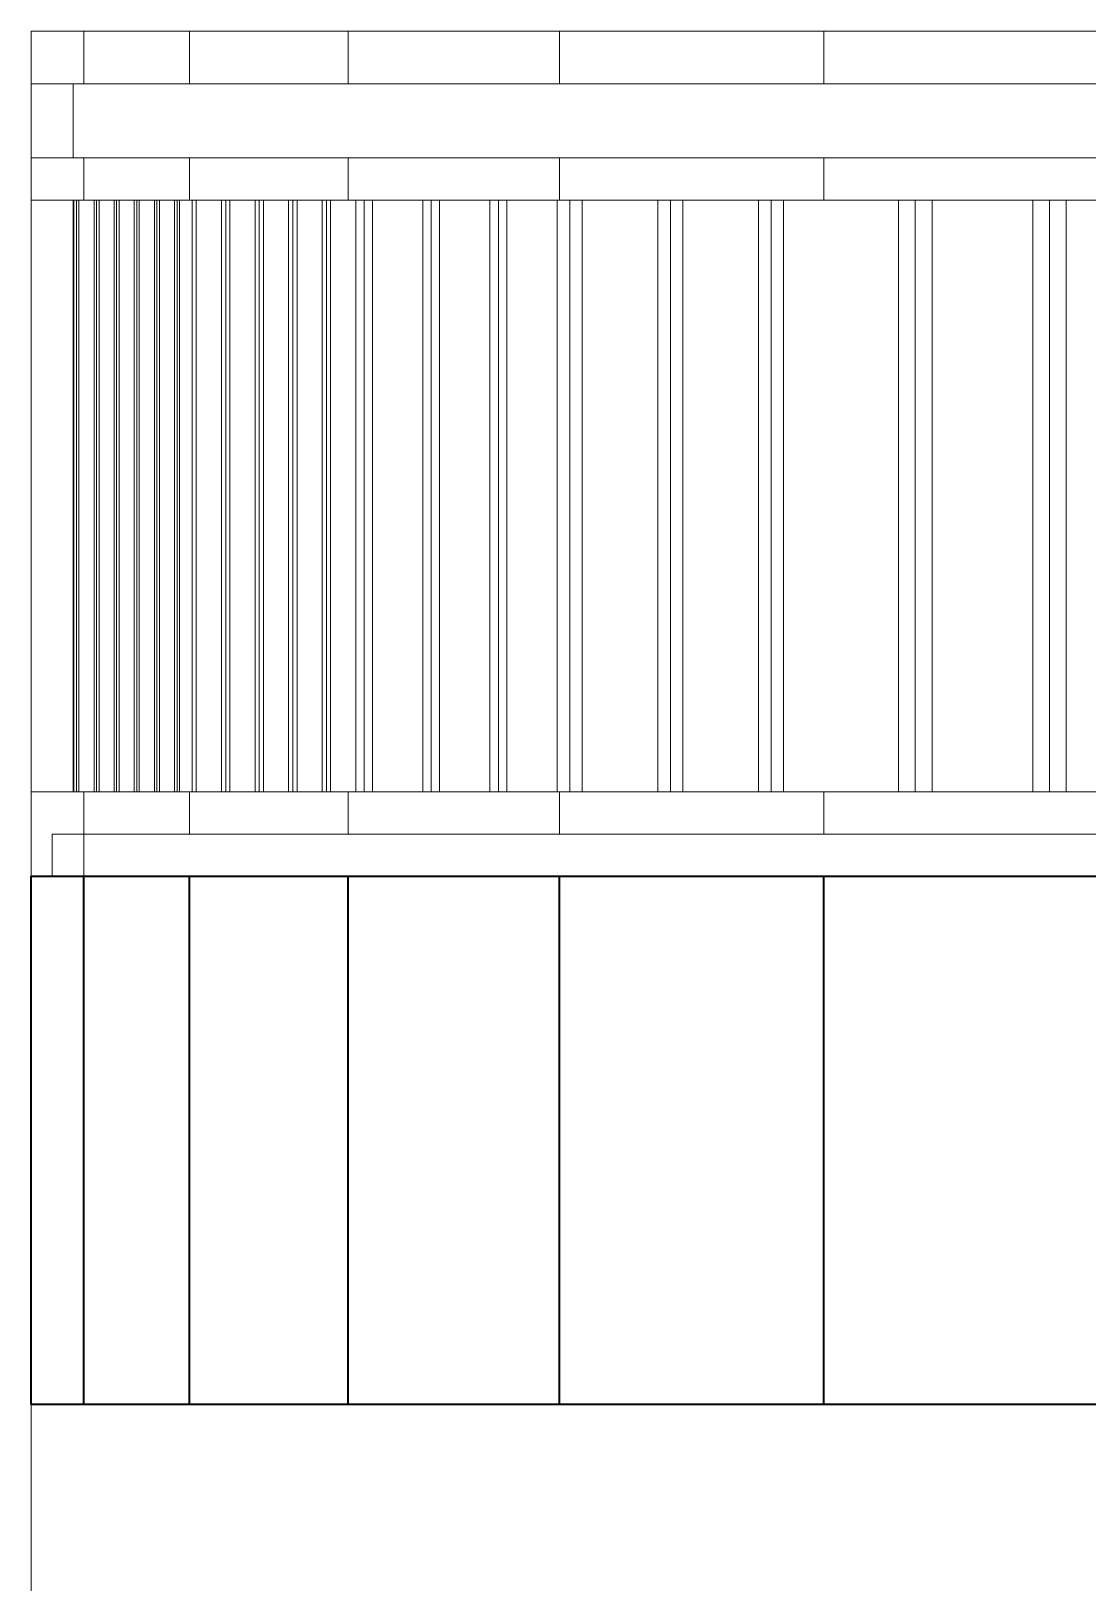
# Model space of a CAD drawing. Header units: inches. Extents: x -7543 to -822, y 102837 to 190349.
# Drawn here: x -826.03901 to -826.01901, y 102837.27051 to 102837.29989 of the extents above; entities that cross this region are included whole.
import ezdxf

# ---------------------------------------------------------------- set-up
doc = ezdxf.new("R2010")
doc.units = ezdxf.units.IN
doc.header["$MEASUREMENT"] = 0
for name, color, linetype, lineweight, true_color in [('BALKON', 7, 'Continuous', 20, 0xffaaa9), ('DUVAR', 7, 'Continuous', 35, 0xfc4642), ('PENCERE', 7, 'Continuous', 18, 0xffb360)]:
    doc.layers.add(name, color=color, linetype=linetype, lineweight=lineweight, true_color=true_color)

msp = doc.modelspace()

# ---------------------------------------------------------------- linework, layer by layer
at = {"layer": 'BALKON'}
for p, q in [((-825.999011, 102837.299887, -0.002), (-826.039011, 102837.299887, -0.002)), ((-826.039011, 102837.284687, -0.002), (-826.039011, 102837.299887, -0.002)), ((-825.999011, 102837.299887, -0.002), (-826.039011, 102837.299887, -0.002)), ((-826.039011, 102837.284687, -0.002), (-826.039011, 102837.299887, -0.002)), ((-825.999011, 102837.299887, -0.002), (-826.039011, 102837.299887, -0.002)), ((-826.039011, 102837.284687, -0.002), (-826.039011, 102837.299887, -0.002)), ((-825.999011, 102837.299887, -0.002), (-826.039011, 102837.299887, -0.002)), ((-826.039011, 102837.284687, -0.002), (-826.039011, 102837.299887, -0.002)), ((-825.999011, 102837.299887, -0.002), (-826.039011, 102837.299887, -0.002)), ((-826.039011, 102837.284687, -0.002), (-826.039011, 102837.299887, -0.002)), ((-825.999011, 102837.299887, -0.002), (-826.039011, 102837.299887, -0.002)), ((-826.039011, 102837.284687, -0.002), (-826.039011, 102837.299887, -0.002)), ((-825.999011, 102837.299887, -0.002), (-826.039011, 102837.299887, -0.002)), ((-826.039011, 102837.284687, -0.002), (-826.039011, 102837.299887, -0.002)), ((-825.999011, 102837.299887, -0.002), (-826.039011, 102837.299887, -0.002)), ((-826.039011, 102837.284687, -0.002), (-826.039011, 102837.299887, -0.002)), ((-826.038011, 102837.298887, -0.002), (-826.038011, 102837.299887, -0.002)), ((-826.038011, 102837.298887, -0.002), (-826.038011, 102837.299887, -0.002)), ((-826.038011, 102837.298887, -0.002), (-826.038011, 102837.299887, -0.002)), ((-826.038011, 102837.298887, -0.002), (-826.038011, 102837.299887, -0.002)), ((-826.038011, 102837.298887, -0.002), (-826.038011, 102837.299887, -0.002)), ((-826.038011, 102837.298887, -0.002), (-826.038011, 102837.299887, -0.002)), ((-826.038011, 102837.298887, -0.002), (-826.038011, 102837.299887, -0.002)), ((-826.038011, 102837.298887, -0.002), (-826.038011, 102837.299887, -0.002)), ((-826.036011, 102837.298887, -0.002), (-826.036011, 102837.299887, -0.002)), ((-826.036011, 102837.298887, -0.002), (-826.036011, 102837.299887, -0.002)), ((-826.036011, 102837.298887, -0.002), (-826.036011, 102837.299887, -0.002)), ((-826.036011, 102837.298887, -0.002), (-826.036011, 102837.299887, -0.002)), ((-826.036011, 102837.298887, -0.002), (-826.036011, 102837.299887, -0.002)), ((-826.036011, 102837.298887, -0.002), (-826.036011, 102837.299887, -0.002)), ((-826.036011, 102837.298887, -0.002), (-826.036011, 102837.299887, -0.002)), ((-826.036011, 102837.298887, -0.002), (-826.036011, 102837.299887, -0.002)), ((-826.033011, 102837.298887, -0.002), (-826.033011, 102837.299887, -0.002)), ((-826.033011, 102837.298887, -0.002), (-826.033011, 102837.299887, -0.002)), ((-826.033011, 102837.298887, -0.002), (-826.033011, 102837.299887, -0.002)), ((-826.033011, 102837.298887, -0.002), (-826.033011, 102837.299887, -0.002)), ((-826.033011, 102837.298887, -0.002), (-826.033011, 102837.299887, -0.002)), ((-826.033011, 102837.298887, -0.002), (-826.033011, 102837.299887, -0.002)), ((-826.033011, 102837.298887, -0.002), (-826.033011, 102837.299887, -0.002)), ((-826.033011, 102837.298887, -0.002), (-826.033011, 102837.299887, -0.002)), ((-826.029011, 102837.298887, -0.002), (-826.029011, 102837.299887, -0.002)), ((-826.029011, 102837.298887, -0.002), (-826.029011, 102837.299887, -0.002)), ((-826.029011, 102837.298887, -0.002), (-826.029011, 102837.299887, -0.002)), ((-826.029011, 102837.298887, -0.002), (-826.029011, 102837.299887, -0.002)), ((-826.029011, 102837.298887, -0.002), (-826.029011, 102837.299887, -0.002)), ((-826.029011, 102837.298887, -0.002), (-826.029011, 102837.299887, -0.002)), ((-826.029011, 102837.298887, -0.002), (-826.029011, 102837.299887, -0.002)), ((-826.029011, 102837.298887, -0.002), (-826.029011, 102837.299887, -0.002)), ((-826.024011, 102837.298887, -0.002), (-826.024011, 102837.299887, -0.002)), ((-826.024011, 102837.298887, -0.002), (-826.024011, 102837.299887, -0.002)), ((-826.024011, 102837.298887, -0.002), (-826.024011, 102837.299887, -0.002)), ((-826.024011, 102837.298887, -0.002), (-826.024011, 102837.299887, -0.002)), ((-826.000011, 102837.298887, -0.002), (-826.039011, 102837.298887, -0.002)), ((-826.000011, 102837.298887, -0.002), (-826.039011, 102837.298887, -0.002)), ((-826.000011, 102837.298887, -0.002), (-826.039011, 102837.298887, -0.002)), ((-826.000011, 102837.298887, -0.002), (-826.039011, 102837.298887, -0.002)), ((-826.000011, 102837.298887, -0.002), (-826.039011, 102837.298887, -0.002)), ((-826.000011, 102837.298887, -0.002), (-826.039011, 102837.298887, -0.002)), ((-826.000011, 102837.298887, -0.002), (-826.039011, 102837.298887, -0.002)), ((-826.000011, 102837.298887, -0.002), (-826.039011, 102837.298887, -0.002)), ((-826.038211, 102837.297487, -0.002), (-826.038211, 102837.298887, -0.002)), ((-826.038211, 102837.297487, -0.002), (-826.038211, 102837.298887, -0.002)), ((-826.038211, 102837.297487, -0.002), (-826.038211, 102837.298887, -0.002)), ((-826.038211, 102837.297487, -0.002), (-826.038211, 102837.298887, -0.002)), ((-826.038211, 102837.297487, -0.002), (-826.038211, 102837.298887, -0.002)), ((-826.038211, 102837.297487, -0.002), (-826.038211, 102837.298887, -0.002)), ((-826.038211, 102837.297487, -0.002), (-826.038211, 102837.298887, -0.002)), ((-826.038211, 102837.297487, -0.002), (-826.038211, 102837.298887, -0.002)), ((-826.000011, 102837.297487, -0.002), (-826.039011, 102837.297487, -0.002)), ((-826.000011, 102837.297487, -0.002), (-826.039011, 102837.297487, -0.002)), ((-826.000011, 102837.297487, -0.002), (-826.039011, 102837.297487, -0.002)), ((-826.000011, 102837.297487, -0.002), (-826.039011, 102837.297487, -0.002)), ((-826.000011, 102837.297487, -0.002), (-826.039011, 102837.297487, -0.002)), ((-826.000011, 102837.297487, -0.002), (-826.039011, 102837.297487, -0.002)), ((-826.000011, 102837.297487, -0.002), (-826.039011, 102837.297487, -0.002)), ((-826.000011, 102837.297487, -0.002), (-826.039011, 102837.297487, -0.002)), ((-826.038011, 102837.296687, -0.002), (-826.038011, 102837.297487, -0.002)), ((-826.038011, 102837.296687, -0.002), (-826.038011, 102837.297487, -0.002)), ((-826.038011, 102837.296687, -0.002), (-826.038011, 102837.297487, -0.002)), ((-826.038011, 102837.296687, -0.002), (-826.038011, 102837.297487, -0.002)), ((-826.038011, 102837.296687, -0.002), (-826.038011, 102837.297487, -0.002)), ((-826.038011, 102837.296687, -0.002), (-826.038011, 102837.297487, -0.002)), ((-826.038011, 102837.296687, -0.002), (-826.038011, 102837.297487, -0.002)), ((-826.038011, 102837.296687, -0.002), (-826.038011, 102837.297487, -0.002)), ((-826.036011, 102837.296687, -0.002), (-826.036011, 102837.297487, -0.002)), ((-826.036011, 102837.296687, -0.002), (-826.036011, 102837.297487, -0.002)), ((-826.036011, 102837.296687, -0.002), (-826.036011, 102837.297487, -0.002)), ((-826.036011, 102837.296687, -0.002), (-826.036011, 102837.297487, -0.002)), ((-826.036011, 102837.296687, -0.002), (-826.036011, 102837.297487, -0.002)), ((-826.036011, 102837.296687, -0.002), (-826.036011, 102837.297487, -0.002)), ((-826.036011, 102837.296687, -0.002), (-826.036011, 102837.297487, -0.002)), ((-826.036011, 102837.296687, -0.002), (-826.036011, 102837.297487, -0.002)), ((-826.033011, 102837.296687, -0.002), (-826.033011, 102837.297487, -0.002)), ((-826.033011, 102837.296687, -0.002), (-826.033011, 102837.297487, -0.002)), ((-826.033011, 102837.296687, -0.002), (-826.033011, 102837.297487, -0.002)), ((-826.033011, 102837.296687, -0.002), (-826.033011, 102837.297487, -0.002)), ((-826.033011, 102837.296687, -0.002), (-826.033011, 102837.297487, -0.002)), ((-826.033011, 102837.296687, -0.002), (-826.033011, 102837.297487, -0.002)), ((-826.033011, 102837.296687, -0.002), (-826.033011, 102837.297487, -0.002)), ((-826.033011, 102837.296687, -0.002), (-826.033011, 102837.297487, -0.002)), ((-826.029011, 102837.296687, -0.002), (-826.029011, 102837.297487, -0.002)), ((-826.029011, 102837.296687, -0.002), (-826.029011, 102837.297487, -0.002)), ((-826.029011, 102837.296687, -0.002), (-826.029011, 102837.297487, -0.002)), ((-826.029011, 102837.296687, -0.002), (-826.029011, 102837.297487, -0.002)), ((-826.024011, 102837.296687, -0.002), (-826.024011, 102837.297487, -0.002)), ((-826.024011, 102837.296687, -0.002), (-826.024011, 102837.297487, -0.002)), ((-826.000011, 102837.296687, -0.002), (-826.039011, 102837.296687, -0.002)), ((-826.000011, 102837.296687, -0.002), (-826.039011, 102837.296687, -0.002)), ((-826.000011, 102837.296687, -0.002), (-826.039011, 102837.296687, -0.002)), ((-826.000011, 102837.296687, -0.002), (-826.039011, 102837.296687, -0.002)), ((-826.000011, 102837.296687, -0.002), (-826.039011, 102837.296687, -0.002)), ((-826.000011, 102837.296687, -0.002), (-826.039011, 102837.296687, -0.002)), ((-826.000011, 102837.296687, -0.002), (-826.039011, 102837.296687, -0.002)), ((-826.000011, 102837.296687, -0.002), (-826.039011, 102837.296687, -0.002)), ((-826.038211, 102837.285487, -0.002), (-826.038211, 102837.296687, -0.002)), ((-826.038211, 102837.285487, -0.002), (-826.038211, 102837.296687, -0.002)), ((-826.038211, 102837.285487, -0.002), (-826.038211, 102837.296687, -0.002)), ((-826.038211, 102837.285487, -0.002), (-826.038211, 102837.296687, -0.002)), ((-826.038211, 102837.285487, -0.002), (-826.038211, 102837.296687, -0.002)), ((-826.038211, 102837.285487, -0.002), (-826.038211, 102837.296687, -0.002)), ((-826.038211, 102837.285487, -0.002), (-826.038211, 102837.296687, -0.002)), ((-826.038211, 102837.285487, -0.002), (-826.038211, 102837.296687, -0.002)), ((-826.0382, 102837.285487, -0.002), (-826.0382, 102837.296687, -0.002)), ((-826.0382, 102837.285487, -0.002), (-826.0382, 102837.296687, -0.002)), ((-826.0382, 102837.285487, -0.002), (-826.0382, 102837.296687, -0.002)), ((-826.0382, 102837.285487, -0.002), (-826.0382, 102837.296687, -0.002)), ((-826.0382, 102837.285487, -0.002), (-826.0382, 102837.296687, -0.002)), ((-826.0382, 102837.285487, -0.002), (-826.0382, 102837.296687, -0.002)), ((-826.0382, 102837.285487, -0.002), (-826.0382, 102837.296687, -0.002)), ((-826.0382, 102837.285487, -0.002), (-826.0382, 102837.296687, -0.002)), ((-826.038153, 102837.285487, -0.002), (-826.038153, 102837.296687, -0.002)), ((-826.038153, 102837.285487, -0.002), (-826.038153, 102837.296687, -0.002)), ((-826.038153, 102837.285487, -0.002), (-826.038153, 102837.296687, -0.002)), ((-826.038153, 102837.285487, -0.002), (-826.038153, 102837.296687, -0.002)), ((-826.038153, 102837.285487, -0.002), (-826.038153, 102837.296687, -0.002)), ((-826.038153, 102837.285487, -0.002), (-826.038153, 102837.296687, -0.002)), ((-826.038153, 102837.285487, -0.002), (-826.038153, 102837.296687, -0.002)), ((-826.038153, 102837.285487, -0.002), (-826.038153, 102837.296687, -0.002)), ((-826.038105, 102837.285487, -0.002), (-826.038105, 102837.296687, -0.002)), ((-826.038105, 102837.285487, -0.002), (-826.038105, 102837.296687, -0.002)), ((-826.038105, 102837.285487, -0.002), (-826.038105, 102837.296687, -0.002)), ((-826.038105, 102837.285487, -0.002), (-826.038105, 102837.296687, -0.002)), ((-826.038105, 102837.285487, -0.002), (-826.038105, 102837.296687, -0.002)), ((-826.038105, 102837.285487, -0.002), (-826.038105, 102837.296687, -0.002)), ((-826.038105, 102837.285487, -0.002), (-826.038105, 102837.296687, -0.002)), ((-826.038105, 102837.285487, -0.002), (-826.038105, 102837.296687, -0.002)), ((-826.037819, 102837.285487, -0.002), (-826.037819, 102837.296687, -0.002)), ((-826.037819, 102837.285487, -0.002), (-826.037819, 102837.296687, -0.002)), ((-826.037819, 102837.285487, -0.002), (-826.037819, 102837.296687, -0.002)), ((-826.037819, 102837.285487, -0.002), (-826.037819, 102837.296687, -0.002)), ((-826.037819, 102837.285487, -0.002), (-826.037819, 102837.296687, -0.002)), ((-826.037819, 102837.285487, -0.002), (-826.037819, 102837.296687, -0.002)), ((-826.037819, 102837.285487, -0.002), (-826.037819, 102837.296687, -0.002)), ((-826.037819, 102837.285487, -0.002), (-826.037819, 102837.296687, -0.002)), ((-826.037772, 102837.285487, -0.002), (-826.037772, 102837.296687, -0.002)), ((-826.037772, 102837.285487, -0.002), (-826.037772, 102837.296687, -0.002)), ((-826.037772, 102837.285487, -0.002), (-826.037772, 102837.296687, -0.002)), ((-826.037772, 102837.285487, -0.002), (-826.037772, 102837.296687, -0.002)), ((-826.037772, 102837.285487, -0.002), (-826.037772, 102837.296687, -0.002)), ((-826.037772, 102837.285487, -0.002), (-826.037772, 102837.296687, -0.002)), ((-826.037772, 102837.285487, -0.002), (-826.037772, 102837.296687, -0.002)), ((-826.037772, 102837.285487, -0.002), (-826.037772, 102837.296687, -0.002)), ((-826.037724, 102837.285487, -0.002), (-826.037724, 102837.296687, -0.002)), ((-826.037724, 102837.285487, -0.002), (-826.037724, 102837.296687, -0.002)), ((-826.037724, 102837.285487, -0.002), (-826.037724, 102837.296687, -0.002)), ((-826.037724, 102837.285487, -0.002), (-826.037724, 102837.296687, -0.002)), ((-826.037724, 102837.285487, -0.002), (-826.037724, 102837.296687, -0.002)), ((-826.037724, 102837.285487, -0.002), (-826.037724, 102837.296687, -0.002)), ((-826.037724, 102837.285487, -0.002), (-826.037724, 102837.296687, -0.002)), ((-826.037724, 102837.285487, -0.002), (-826.037724, 102837.296687, -0.002)), ((-826.037438, 102837.285487, -0.002), (-826.037438, 102837.296687, -0.002)), ((-826.037438, 102837.285487, -0.002), (-826.037438, 102837.296687, -0.002)), ((-826.037438, 102837.285487, -0.002), (-826.037438, 102837.296687, -0.002)), ((-826.037438, 102837.285487, -0.002), (-826.037438, 102837.296687, -0.002)), ((-826.037438, 102837.285487, -0.002), (-826.037438, 102837.296687, -0.002)), ((-826.037438, 102837.285487, -0.002), (-826.037438, 102837.296687, -0.002)), ((-826.037438, 102837.285487, -0.002), (-826.037438, 102837.296687, -0.002)), ((-826.037438, 102837.285487, -0.002), (-826.037438, 102837.296687, -0.002)), ((-826.037391, 102837.285487, -0.002), (-826.037391, 102837.296687, -0.002)), ((-826.037391, 102837.285487, -0.002), (-826.037391, 102837.296687, -0.002)), ((-826.037391, 102837.285487, -0.002), (-826.037391, 102837.296687, -0.002)), ((-826.037391, 102837.285487, -0.002), (-826.037391, 102837.296687, -0.002)), ((-826.037391, 102837.285487, -0.002), (-826.037391, 102837.296687, -0.002)), ((-826.037391, 102837.285487, -0.002), (-826.037391, 102837.296687, -0.002)), ((-826.037391, 102837.285487, -0.002), (-826.037391, 102837.296687, -0.002)), ((-826.037391, 102837.285487, -0.002), (-826.037391, 102837.296687, -0.002)), ((-826.037343, 102837.285487, -0.002), (-826.037343, 102837.296687, -0.002)), ((-826.037343, 102837.285487, -0.002), (-826.037343, 102837.296687, -0.002)), ((-826.037343, 102837.285487, -0.002), (-826.037343, 102837.296687, -0.002)), ((-826.037343, 102837.285487, -0.002), (-826.037343, 102837.296687, -0.002)), ((-826.037343, 102837.285487, -0.002), (-826.037343, 102837.296687, -0.002)), ((-826.037343, 102837.285487, -0.002), (-826.037343, 102837.296687, -0.002)), ((-826.037343, 102837.285487, -0.002), (-826.037343, 102837.296687, -0.002)), ((-826.037343, 102837.285487, -0.002), (-826.037343, 102837.296687, -0.002)), ((-826.037057, 102837.285487, -0.002), (-826.037057, 102837.296687, -0.002)), ((-826.037057, 102837.285487, -0.002), (-826.037057, 102837.296687, -0.002)), ((-826.037057, 102837.285487, -0.002), (-826.037057, 102837.296687, -0.002)), ((-826.037057, 102837.285487, -0.002), (-826.037057, 102837.296687, -0.002)), ((-826.037057, 102837.285487, -0.002), (-826.037057, 102837.296687, -0.002)), ((-826.037057, 102837.285487, -0.002), (-826.037057, 102837.296687, -0.002)), ((-826.037057, 102837.285487, -0.002), (-826.037057, 102837.296687, -0.002)), ((-826.037057, 102837.285487, -0.002), (-826.037057, 102837.296687, -0.002)), ((-826.03701, 102837.285487, -0.002), (-826.03701, 102837.296687, -0.002)), ((-826.03701, 102837.285487, -0.002), (-826.03701, 102837.296687, -0.002)), ((-826.03701, 102837.285487, -0.002), (-826.03701, 102837.296687, -0.002)), ((-826.03701, 102837.285487, -0.002), (-826.03701, 102837.296687, -0.002)), ((-826.03701, 102837.285487, -0.002), (-826.03701, 102837.296687, -0.002)), ((-826.03701, 102837.285487, -0.002), (-826.03701, 102837.296687, -0.002)), ((-826.03701, 102837.285487, -0.002), (-826.03701, 102837.296687, -0.002)), ((-826.03701, 102837.285487, -0.002), (-826.03701, 102837.296687, -0.002)), ((-826.036962, 102837.285487, -0.002), (-826.036962, 102837.296687, -0.002)), ((-826.036962, 102837.285487, -0.002), (-826.036962, 102837.296687, -0.002)), ((-826.036962, 102837.285487, -0.002), (-826.036962, 102837.296687, -0.002)), ((-826.036962, 102837.285487, -0.002), (-826.036962, 102837.296687, -0.002)), ((-826.036962, 102837.285487, -0.002), (-826.036962, 102837.296687, -0.002)), ((-826.036962, 102837.285487, -0.002), (-826.036962, 102837.296687, -0.002)), ((-826.036962, 102837.285487, -0.002), (-826.036962, 102837.296687, -0.002)), ((-826.036962, 102837.285487, -0.002), (-826.036962, 102837.296687, -0.002)), ((-826.036676, 102837.285487, -0.002), (-826.036676, 102837.296687, -0.002)), ((-826.036676, 102837.285487, -0.002), (-826.036676, 102837.296687, -0.002)), ((-826.036676, 102837.285487, -0.002), (-826.036676, 102837.296687, -0.002)), ((-826.036676, 102837.285487, -0.002), (-826.036676, 102837.296687, -0.002)), ((-826.036676, 102837.285487, -0.002), (-826.036676, 102837.296687, -0.002)), ((-826.036676, 102837.285487, -0.002), (-826.036676, 102837.296687, -0.002)), ((-826.036676, 102837.285487, -0.002), (-826.036676, 102837.296687, -0.002)), ((-826.036676, 102837.285487, -0.002), (-826.036676, 102837.296687, -0.002)), ((-826.036629, 102837.285487, -0.002), (-826.036629, 102837.296687, -0.002)), ((-826.036629, 102837.285487, -0.002), (-826.036629, 102837.296687, -0.002)), ((-826.036629, 102837.285487, -0.002), (-826.036629, 102837.296687, -0.002)), ((-826.036629, 102837.285487, -0.002), (-826.036629, 102837.296687, -0.002)), ((-826.036629, 102837.285487, -0.002), (-826.036629, 102837.296687, -0.002)), ((-826.036629, 102837.285487, -0.002), (-826.036629, 102837.296687, -0.002)), ((-826.036629, 102837.285487, -0.002), (-826.036629, 102837.296687, -0.002)), ((-826.036629, 102837.285487, -0.002), (-826.036629, 102837.296687, -0.002)), ((-826.036581, 102837.285487, -0.002), (-826.036581, 102837.296687, -0.002)), ((-826.036581, 102837.285487, -0.002), (-826.036581, 102837.296687, -0.002)), ((-826.036581, 102837.285487, -0.002), (-826.036581, 102837.296687, -0.002)), ((-826.036581, 102837.285487, -0.002), (-826.036581, 102837.296687, -0.002)), ((-826.036581, 102837.285487, -0.002), (-826.036581, 102837.296687, -0.002)), ((-826.036581, 102837.285487, -0.002), (-826.036581, 102837.296687, -0.002)), ((-826.036581, 102837.285487, -0.002), (-826.036581, 102837.296687, -0.002)), ((-826.036581, 102837.285487, -0.002), (-826.036581, 102837.296687, -0.002)), ((-826.036295, 102837.285487, -0.002), (-826.036295, 102837.296687, -0.002)), ((-826.036295, 102837.285487, -0.002), (-826.036295, 102837.296687, -0.002)), ((-826.036295, 102837.285487, -0.002), (-826.036295, 102837.296687, -0.002)), ((-826.036295, 102837.285487, -0.002), (-826.036295, 102837.296687, -0.002)), ((-826.036295, 102837.285487, -0.002), (-826.036295, 102837.296687, -0.002)), ((-826.036295, 102837.285487, -0.002), (-826.036295, 102837.296687, -0.002)), ((-826.036295, 102837.285487, -0.002), (-826.036295, 102837.296687, -0.002)), ((-826.036295, 102837.285487, -0.002), (-826.036295, 102837.296687, -0.002)), ((-826.036248, 102837.285487, -0.002), (-826.036248, 102837.296687, -0.002)), ((-826.036248, 102837.285487, -0.002), (-826.036248, 102837.296687, -0.002)), ((-826.036248, 102837.285487, -0.002), (-826.036248, 102837.296687, -0.002)), ((-826.036248, 102837.285487, -0.002), (-826.036248, 102837.296687, -0.002)), ((-826.036248, 102837.285487, -0.002), (-826.036248, 102837.296687, -0.002)), ((-826.036248, 102837.285487, -0.002), (-826.036248, 102837.296687, -0.002)), ((-826.036248, 102837.285487, -0.002), (-826.036248, 102837.296687, -0.002)), ((-826.036248, 102837.285487, -0.002), (-826.036248, 102837.296687, -0.002)), ((-826.0362, 102837.285487, -0.002), (-826.0362, 102837.296687, -0.002)), ((-826.0362, 102837.285487, -0.002), (-826.0362, 102837.296687, -0.002)), ((-826.0362, 102837.285487, -0.002), (-826.0362, 102837.296687, -0.002)), ((-826.0362, 102837.285487, -0.002), (-826.0362, 102837.296687, -0.002)), ((-826.0362, 102837.285487, -0.002), (-826.0362, 102837.296687, -0.002)), ((-826.0362, 102837.285487, -0.002), (-826.0362, 102837.296687, -0.002)), ((-826.0362, 102837.285487, -0.002), (-826.0362, 102837.296687, -0.002)), ((-826.0362, 102837.285487, -0.002), (-826.0362, 102837.296687, -0.002)), ((-826.035962, 102837.285487, -0.002), (-826.035962, 102837.296687, -0.002)), ((-826.035962, 102837.285487, -0.002), (-826.035962, 102837.296687, -0.002)), ((-826.035962, 102837.285487, -0.002), (-826.035962, 102837.296687, -0.002)), ((-826.035962, 102837.285487, -0.002), (-826.035962, 102837.296687, -0.002)), ((-826.035962, 102837.285487, -0.002), (-826.035962, 102837.296687, -0.002)), ((-826.035962, 102837.285487, -0.002), (-826.035962, 102837.296687, -0.002)), ((-826.035962, 102837.285487, -0.002), (-826.035962, 102837.296687, -0.002)), ((-826.035962, 102837.285487, -0.002), (-826.035962, 102837.296687, -0.002)), ((-826.035883, 102837.285487, -0.002), (-826.035883, 102837.296687, -0.002)), ((-826.035883, 102837.285487, -0.002), (-826.035883, 102837.296687, -0.002)), ((-826.035883, 102837.285487, -0.002), (-826.035883, 102837.296687, -0.002)), ((-826.035883, 102837.285487, -0.002), (-826.035883, 102837.296687, -0.002)), ((-826.035883, 102837.285487, -0.002), (-826.035883, 102837.296687, -0.002)), ((-826.035883, 102837.285487, -0.002), (-826.035883, 102837.296687, -0.002)), ((-826.035883, 102837.285487, -0.002), (-826.035883, 102837.296687, -0.002)), ((-826.035883, 102837.285487, -0.002), (-826.035883, 102837.296687, -0.002)), ((-826.035406, 102837.285487, -0.002), (-826.035406, 102837.296687, -0.002)), ((-826.035406, 102837.285487, -0.002), (-826.035406, 102837.296687, -0.002)), ((-826.035406, 102837.285487, -0.002), (-826.035406, 102837.296687, -0.002)), ((-826.035406, 102837.285487, -0.002), (-826.035406, 102837.296687, -0.002)), ((-826.035406, 102837.285487, -0.002), (-826.035406, 102837.296687, -0.002)), ((-826.035406, 102837.285487, -0.002), (-826.035406, 102837.296687, -0.002)), ((-826.035406, 102837.285487, -0.002), (-826.035406, 102837.296687, -0.002)), ((-826.035406, 102837.285487, -0.002), (-826.035406, 102837.296687, -0.002)), ((-826.035327, 102837.285487, -0.002), (-826.035327, 102837.296687, -0.002)), ((-826.035327, 102837.285487, -0.002), (-826.035327, 102837.296687, -0.002)), ((-826.035327, 102837.285487, -0.002), (-826.035327, 102837.296687, -0.002)), ((-826.035327, 102837.285487, -0.002), (-826.035327, 102837.296687, -0.002)), ((-826.035327, 102837.285487, -0.002), (-826.035327, 102837.296687, -0.002)), ((-826.035327, 102837.285487, -0.002), (-826.035327, 102837.296687, -0.002)), ((-826.035327, 102837.285487, -0.002), (-826.035327, 102837.296687, -0.002)), ((-826.035327, 102837.285487, -0.002), (-826.035327, 102837.296687, -0.002)), ((-826.035248, 102837.285487, -0.002), (-826.035248, 102837.296687, -0.002)), ((-826.035248, 102837.285487, -0.002), (-826.035248, 102837.296687, -0.002)), ((-826.035248, 102837.285487, -0.002), (-826.035248, 102837.296687, -0.002)), ((-826.035248, 102837.285487, -0.002), (-826.035248, 102837.296687, -0.002)), ((-826.035248, 102837.285487, -0.002), (-826.035248, 102837.296687, -0.002)), ((-826.035248, 102837.285487, -0.002), (-826.035248, 102837.296687, -0.002)), ((-826.035248, 102837.285487, -0.002), (-826.035248, 102837.296687, -0.002)), ((-826.035248, 102837.285487, -0.002), (-826.035248, 102837.296687, -0.002)), ((-826.034771, 102837.285487, -0.002), (-826.034771, 102837.296687, -0.002)), ((-826.034771, 102837.285487, -0.002), (-826.034771, 102837.296687, -0.002)), ((-826.034771, 102837.285487, -0.002), (-826.034771, 102837.296687, -0.002)), ((-826.034771, 102837.285487, -0.002), (-826.034771, 102837.296687, -0.002)), ((-826.034771, 102837.285487, -0.002), (-826.034771, 102837.296687, -0.002)), ((-826.034771, 102837.285487, -0.002), (-826.034771, 102837.296687, -0.002)), ((-826.034771, 102837.285487, -0.002), (-826.034771, 102837.296687, -0.002)), ((-826.034771, 102837.285487, -0.002), (-826.034771, 102837.296687, -0.002)), ((-826.034692, 102837.285487, -0.002), (-826.034692, 102837.296687, -0.002)), ((-826.034692, 102837.285487, -0.002), (-826.034692, 102837.296687, -0.002)), ((-826.034692, 102837.285487, -0.002), (-826.034692, 102837.296687, -0.002)), ((-826.034692, 102837.285487, -0.002), (-826.034692, 102837.296687, -0.002)), ((-826.034692, 102837.285487, -0.002), (-826.034692, 102837.296687, -0.002)), ((-826.034692, 102837.285487, -0.002), (-826.034692, 102837.296687, -0.002)), ((-826.034692, 102837.285487, -0.002), (-826.034692, 102837.296687, -0.002)), ((-826.034692, 102837.285487, -0.002), (-826.034692, 102837.296687, -0.002)), ((-826.034613, 102837.285487, -0.002), (-826.034613, 102837.296687, -0.002)), ((-826.034613, 102837.285487, -0.002), (-826.034613, 102837.296687, -0.002)), ((-826.034613, 102837.285487, -0.002), (-826.034613, 102837.296687, -0.002)), ((-826.034613, 102837.285487, -0.002), (-826.034613, 102837.296687, -0.002)), ((-826.034613, 102837.285487, -0.002), (-826.034613, 102837.296687, -0.002)), ((-826.034613, 102837.285487, -0.002), (-826.034613, 102837.296687, -0.002)), ((-826.034613, 102837.285487, -0.002), (-826.034613, 102837.296687, -0.002)), ((-826.034613, 102837.285487, -0.002), (-826.034613, 102837.296687, -0.002)), ((-826.034136, 102837.285487, -0.002), (-826.034136, 102837.296687, -0.002)), ((-826.034136, 102837.285487, -0.002), (-826.034136, 102837.296687, -0.002)), ((-826.034136, 102837.285487, -0.002), (-826.034136, 102837.296687, -0.002)), ((-826.034136, 102837.285487, -0.002), (-826.034136, 102837.296687, -0.002)), ((-826.034136, 102837.285487, -0.002), (-826.034136, 102837.296687, -0.002)), ((-826.034136, 102837.285487, -0.002), (-826.034136, 102837.296687, -0.002)), ((-826.034136, 102837.285487, -0.002), (-826.034136, 102837.296687, -0.002)), ((-826.034136, 102837.285487, -0.002), (-826.034136, 102837.296687, -0.002)), ((-826.034057, 102837.285487, -0.002), (-826.034057, 102837.296687, -0.002)), ((-826.034057, 102837.285487, -0.002), (-826.034057, 102837.296687, -0.002)), ((-826.034057, 102837.285487, -0.002), (-826.034057, 102837.296687, -0.002)), ((-826.034057, 102837.285487, -0.002), (-826.034057, 102837.296687, -0.002)), ((-826.034057, 102837.285487, -0.002), (-826.034057, 102837.296687, -0.002)), ((-826.034057, 102837.285487, -0.002), (-826.034057, 102837.296687, -0.002)), ((-826.034057, 102837.285487, -0.002), (-826.034057, 102837.296687, -0.002)), ((-826.034057, 102837.285487, -0.002), (-826.034057, 102837.296687, -0.002)), ((-826.033978, 102837.285487, -0.002), (-826.033978, 102837.296687, -0.002)), ((-826.033978, 102837.285487, -0.002), (-826.033978, 102837.296687, -0.002)), ((-826.033978, 102837.285487, -0.002), (-826.033978, 102837.296687, -0.002)), ((-826.033978, 102837.285487, -0.002), (-826.033978, 102837.296687, -0.002)), ((-826.033978, 102837.285487, -0.002), (-826.033978, 102837.296687, -0.002)), ((-826.033978, 102837.285487, -0.002), (-826.033978, 102837.296687, -0.002)), ((-826.033978, 102837.285487, -0.002), (-826.033978, 102837.296687, -0.002)), ((-826.033978, 102837.285487, -0.002), (-826.033978, 102837.296687, -0.002)), ((-826.033501, 102837.285487, -0.002), (-826.033501, 102837.296687, -0.002)), ((-826.033501, 102837.285487, -0.002), (-826.033501, 102837.296687, -0.002)), ((-826.033501, 102837.285487, -0.002), (-826.033501, 102837.296687, -0.002)), ((-826.033501, 102837.285487, -0.002), (-826.033501, 102837.296687, -0.002)), ((-826.033501, 102837.285487, -0.002), (-826.033501, 102837.296687, -0.002)), ((-826.033501, 102837.285487, -0.002), (-826.033501, 102837.296687, -0.002)), ((-826.033501, 102837.285487, -0.002), (-826.033501, 102837.296687, -0.002)), ((-826.033501, 102837.285487, -0.002), (-826.033501, 102837.296687, -0.002)), ((-826.033422, 102837.285487, -0.002), (-826.033422, 102837.296687, -0.002)), ((-826.033422, 102837.285487, -0.002), (-826.033422, 102837.296687, -0.002)), ((-826.033422, 102837.285487, -0.002), (-826.033422, 102837.296687, -0.002)), ((-826.033422, 102837.285487, -0.002), (-826.033422, 102837.296687, -0.002)), ((-826.033422, 102837.285487, -0.002), (-826.033422, 102837.296687, -0.002)), ((-826.033422, 102837.285487, -0.002), (-826.033422, 102837.296687, -0.002)), ((-826.033422, 102837.285487, -0.002), (-826.033422, 102837.296687, -0.002)), ((-826.033422, 102837.285487, -0.002), (-826.033422, 102837.296687, -0.002)), ((-826.033343, 102837.285487, -0.002), (-826.033343, 102837.296687, -0.002)), ((-826.033343, 102837.285487, -0.002), (-826.033343, 102837.296687, -0.002)), ((-826.033343, 102837.285487, -0.002), (-826.033343, 102837.296687, -0.002)), ((-826.033343, 102837.285487, -0.002), (-826.033343, 102837.296687, -0.002)), ((-826.033343, 102837.285487, -0.002), (-826.033343, 102837.296687, -0.002)), ((-826.033343, 102837.285487, -0.002), (-826.033343, 102837.296687, -0.002)), ((-826.033343, 102837.285487, -0.002), (-826.033343, 102837.296687, -0.002)), ((-826.033343, 102837.285487, -0.002), (-826.033343, 102837.296687, -0.002)), ((-826.032866, 102837.285487, -0.002), (-826.032866, 102837.296687, -0.002)), ((-826.032866, 102837.285487, -0.002), (-826.032866, 102837.296687, -0.002)), ((-826.032866, 102837.285487, -0.002), (-826.032866, 102837.296687, -0.002)), ((-826.032866, 102837.285487, -0.002), (-826.032866, 102837.296687, -0.002)), ((-826.032866, 102837.285487, -0.002), (-826.032866, 102837.296687, -0.002)), ((-826.032866, 102837.285487, -0.002), (-826.032866, 102837.296687, -0.002)), ((-826.032866, 102837.285487, -0.002), (-826.032866, 102837.296687, -0.002)), ((-826.032866, 102837.285487, -0.002), (-826.032866, 102837.296687, -0.002)), ((-826.032708, 102837.285487, -0.002), (-826.032708, 102837.296687, -0.002)), ((-826.032708, 102837.285487, -0.002), (-826.032708, 102837.296687, -0.002)), ((-826.032708, 102837.285487, -0.002), (-826.032708, 102837.296687, -0.002)), ((-826.032708, 102837.285487, -0.002), (-826.032708, 102837.296687, -0.002)), ((-826.032708, 102837.285487, -0.002), (-826.032708, 102837.296687, -0.002)), ((-826.032708, 102837.285487, -0.002), (-826.032708, 102837.296687, -0.002)), ((-826.032708, 102837.285487, -0.002), (-826.032708, 102837.296687, -0.002)), ((-826.032708, 102837.285487, -0.002), (-826.032708, 102837.296687, -0.002)), ((-826.032549, 102837.285487, -0.002), (-826.032549, 102837.296687, -0.002)), ((-826.032549, 102837.285487, -0.002), (-826.032549, 102837.296687, -0.002)), ((-826.032549, 102837.285487, -0.002), (-826.032549, 102837.296687, -0.002)), ((-826.032549, 102837.285487, -0.002), (-826.032549, 102837.296687, -0.002)), ((-826.032549, 102837.285487, -0.002), (-826.032549, 102837.296687, -0.002)), ((-826.032549, 102837.285487, -0.002), (-826.032549, 102837.296687, -0.002)), ((-826.032549, 102837.285487, -0.002), (-826.032549, 102837.296687, -0.002)), ((-826.032549, 102837.285487, -0.002), (-826.032549, 102837.296687, -0.002)), ((-826.031596, 102837.285487, -0.002), (-826.031596, 102837.296687, -0.002)), ((-826.031596, 102837.285487, -0.002), (-826.031596, 102837.296687, -0.002)), ((-826.031596, 102837.285487, -0.002), (-826.031596, 102837.296687, -0.002)), ((-826.031596, 102837.285487, -0.002), (-826.031596, 102837.296687, -0.002)), ((-826.031596, 102837.285487, -0.002), (-826.031596, 102837.296687, -0.002)), ((-826.031596, 102837.285487, -0.002), (-826.031596, 102837.296687, -0.002)), ((-826.031596, 102837.285487, -0.002), (-826.031596, 102837.296687, -0.002)), ((-826.031596, 102837.285487, -0.002), (-826.031596, 102837.296687, -0.002)), ((-826.031438, 102837.285487, -0.002), (-826.031438, 102837.296687, -0.002)), ((-826.031438, 102837.285487, -0.002), (-826.031438, 102837.296687, -0.002)), ((-826.031438, 102837.285487, -0.002), (-826.031438, 102837.296687, -0.002)), ((-826.031438, 102837.285487, -0.002), (-826.031438, 102837.296687, -0.002)), ((-826.031438, 102837.285487, -0.002), (-826.031438, 102837.296687, -0.002)), ((-826.031438, 102837.285487, -0.002), (-826.031438, 102837.296687, -0.002)), ((-826.031438, 102837.285487, -0.002), (-826.031438, 102837.296687, -0.002)), ((-826.031438, 102837.285487, -0.002), (-826.031438, 102837.296687, -0.002)), ((-826.031279, 102837.285487, -0.002), (-826.031279, 102837.296687, -0.002)), ((-826.031279, 102837.285487, -0.002), (-826.031279, 102837.296687, -0.002)), ((-826.031279, 102837.285487, -0.002), (-826.031279, 102837.296687, -0.002)), ((-826.031279, 102837.285487, -0.002), (-826.031279, 102837.296687, -0.002)), ((-826.031279, 102837.285487, -0.002), (-826.031279, 102837.296687, -0.002)), ((-826.031279, 102837.285487, -0.002), (-826.031279, 102837.296687, -0.002)), ((-826.031279, 102837.285487, -0.002), (-826.031279, 102837.296687, -0.002)), ((-826.031279, 102837.285487, -0.002), (-826.031279, 102837.296687, -0.002)), ((-826.030326, 102837.285487, -0.002), (-826.030326, 102837.296687, -0.002)), ((-826.030326, 102837.285487, -0.002), (-826.030326, 102837.296687, -0.002)), ((-826.030326, 102837.285487, -0.002), (-826.030326, 102837.296687, -0.002)), ((-826.030326, 102837.285487, -0.002), (-826.030326, 102837.296687, -0.002)), ((-826.030326, 102837.285487, -0.002), (-826.030326, 102837.296687, -0.002)), ((-826.030326, 102837.285487, -0.002), (-826.030326, 102837.296687, -0.002)), ((-826.030326, 102837.285487, -0.002), (-826.030326, 102837.296687, -0.002)), ((-826.030326, 102837.285487, -0.002), (-826.030326, 102837.296687, -0.002)), ((-826.030168, 102837.285487, -0.002), (-826.030168, 102837.296687, -0.002)), ((-826.030168, 102837.285487, -0.002), (-826.030168, 102837.296687, -0.002)), ((-826.030168, 102837.285487, -0.002), (-826.030168, 102837.296687, -0.002)), ((-826.030168, 102837.285487, -0.002), (-826.030168, 102837.296687, -0.002)), ((-826.030168, 102837.285487, -0.002), (-826.030168, 102837.296687, -0.002)), ((-826.030168, 102837.285487, -0.002), (-826.030168, 102837.296687, -0.002)), ((-826.030168, 102837.285487, -0.002), (-826.030168, 102837.296687, -0.002)), ((-826.030168, 102837.285487, -0.002), (-826.030168, 102837.296687, -0.002)), ((-826.030009, 102837.285487, -0.002), (-826.030009, 102837.296687, -0.002)), ((-826.030009, 102837.285487, -0.002), (-826.030009, 102837.296687, -0.002)), ((-826.030009, 102837.285487, -0.002), (-826.030009, 102837.296687, -0.002)), ((-826.030009, 102837.285487, -0.002), (-826.030009, 102837.296687, -0.002)), ((-826.030009, 102837.285487, -0.002), (-826.030009, 102837.296687, -0.002)), ((-826.030009, 102837.285487, -0.002), (-826.030009, 102837.296687, -0.002)), ((-826.030009, 102837.285487, -0.002), (-826.030009, 102837.296687, -0.002)), ((-826.030009, 102837.285487, -0.002), (-826.030009, 102837.296687, -0.002)), ((-826.029056, 102837.285487, -0.002), (-826.029056, 102837.296687, -0.002)), ((-826.029056, 102837.285487, -0.002), (-826.029056, 102837.296687, -0.002)), ((-826.029056, 102837.285487, -0.002), (-826.029056, 102837.296687, -0.002)), ((-826.029056, 102837.285487, -0.002), (-826.029056, 102837.296687, -0.002)), ((-826.029056, 102837.285487, -0.002), (-826.029056, 102837.296687, -0.002)), ((-826.029056, 102837.285487, -0.002), (-826.029056, 102837.296687, -0.002)), ((-826.029056, 102837.285487, -0.002), (-826.029056, 102837.296687, -0.002)), ((-826.029056, 102837.285487, -0.002), (-826.029056, 102837.296687, -0.002)), ((-826.028818, 102837.285487, -0.002), (-826.028818, 102837.296687, -0.002)), ((-826.028818, 102837.285487, -0.002), (-826.028818, 102837.296687, -0.002)), ((-826.028818, 102837.285487, -0.002), (-826.028818, 102837.296687, -0.002)), ((-826.028818, 102837.285487, -0.002), (-826.028818, 102837.296687, -0.002)), ((-826.028818, 102837.285487, -0.002), (-826.028818, 102837.296687, -0.002)), ((-826.028818, 102837.285487, -0.002), (-826.028818, 102837.296687, -0.002)), ((-826.028818, 102837.285487, -0.002), (-826.028818, 102837.296687, -0.002)), ((-826.028818, 102837.285487, -0.002), (-826.028818, 102837.296687, -0.002)), ((-826.02858, 102837.285487, -0.002), (-826.02858, 102837.296687, -0.002)), ((-826.02858, 102837.285487, -0.002), (-826.02858, 102837.296687, -0.002)), ((-826.02858, 102837.285487, -0.002), (-826.02858, 102837.296687, -0.002)), ((-826.02858, 102837.285487, -0.002), (-826.02858, 102837.296687, -0.002)), ((-826.02858, 102837.285487, -0.002), (-826.02858, 102837.296687, -0.002)), ((-826.02858, 102837.285487, -0.002), (-826.02858, 102837.296687, -0.002)), ((-826.02858, 102837.285487, -0.002), (-826.02858, 102837.296687, -0.002)), ((-826.02858, 102837.285487, -0.002), (-826.02858, 102837.296687, -0.002)), ((-826.027151, 102837.285487, -0.002), (-826.027151, 102837.296687, -0.002)), ((-826.027151, 102837.285487, -0.002), (-826.027151, 102837.296687, -0.002)), ((-826.027151, 102837.285487, -0.002), (-826.027151, 102837.296687, -0.002)), ((-826.027151, 102837.285487, -0.002), (-826.027151, 102837.296687, -0.002)), ((-826.027151, 102837.285487, -0.002), (-826.027151, 102837.296687, -0.002)), ((-826.027151, 102837.285487, -0.002), (-826.027151, 102837.296687, -0.002)), ((-826.027151, 102837.285487, -0.002), (-826.027151, 102837.296687, -0.002)), ((-826.027151, 102837.285487, -0.002), (-826.027151, 102837.296687, -0.002)), ((-826.026913, 102837.285487, -0.002), (-826.026913, 102837.296687, -0.002)), ((-826.026913, 102837.285487, -0.002), (-826.026913, 102837.296687, -0.002)), ((-826.026913, 102837.285487, -0.002), (-826.026913, 102837.296687, -0.002)), ((-826.026913, 102837.285487, -0.002), (-826.026913, 102837.296687, -0.002)), ((-826.026913, 102837.285487, -0.002), (-826.026913, 102837.296687, -0.002)), ((-826.026913, 102837.285487, -0.002), (-826.026913, 102837.296687, -0.002)), ((-826.026913, 102837.285487, -0.002), (-826.026913, 102837.296687, -0.002)), ((-826.026913, 102837.285487, -0.002), (-826.026913, 102837.296687, -0.002)), ((-826.026675, 102837.285487, -0.002), (-826.026675, 102837.296687, -0.002)), ((-826.026675, 102837.285487, -0.002), (-826.026675, 102837.296687, -0.002)), ((-826.026675, 102837.285487, -0.002), (-826.026675, 102837.296687, -0.002)), ((-826.026675, 102837.285487, -0.002), (-826.026675, 102837.296687, -0.002)), ((-826.026675, 102837.285487, -0.002), (-826.026675, 102837.296687, -0.002)), ((-826.026675, 102837.285487, -0.002), (-826.026675, 102837.296687, -0.002)), ((-826.026675, 102837.285487, -0.002), (-826.026675, 102837.296687, -0.002)), ((-826.026675, 102837.285487, -0.002), (-826.026675, 102837.296687, -0.002)), ((-826.025246, 102837.285487, -0.002), (-826.025246, 102837.296687, -0.002)), ((-826.025246, 102837.285487, -0.002), (-826.025246, 102837.296687, -0.002)), ((-826.025246, 102837.285487, -0.002), (-826.025246, 102837.296687, -0.002)), ((-826.025246, 102837.285487, -0.002), (-826.025246, 102837.296687, -0.002)), ((-826.025246, 102837.285487, -0.002), (-826.025246, 102837.296687, -0.002)), ((-826.025246, 102837.285487, -0.002), (-826.025246, 102837.296687, -0.002)), ((-826.025246, 102837.285487, -0.002), (-826.025246, 102837.296687, -0.002)), ((-826.025246, 102837.285487, -0.002), (-826.025246, 102837.296687, -0.002)), ((-826.025008, 102837.285487, -0.002), (-826.025008, 102837.296687, -0.002)), ((-826.025008, 102837.285487, -0.002), (-826.025008, 102837.296687, -0.002)), ((-826.025008, 102837.285487, -0.002), (-826.025008, 102837.296687, -0.002)), ((-826.025008, 102837.285487, -0.002), (-826.025008, 102837.296687, -0.002)), ((-826.025008, 102837.285487, -0.002), (-826.025008, 102837.296687, -0.002)), ((-826.025008, 102837.285487, -0.002), (-826.025008, 102837.296687, -0.002)), ((-826.025008, 102837.285487, -0.002), (-826.025008, 102837.296687, -0.002)), ((-826.025008, 102837.285487, -0.002), (-826.025008, 102837.296687, -0.002)), ((-826.02477, 102837.285487, -0.002), (-826.02477, 102837.296687, -0.002)), ((-826.02477, 102837.285487, -0.002), (-826.02477, 102837.296687, -0.002)), ((-826.02477, 102837.285487, -0.002), (-826.02477, 102837.296687, -0.002)), ((-826.02477, 102837.285487, -0.002), (-826.02477, 102837.296687, -0.002)), ((-826.02477, 102837.285487, -0.002), (-826.02477, 102837.296687, -0.002)), ((-826.02477, 102837.285487, -0.002), (-826.02477, 102837.296687, -0.002)), ((-826.02477, 102837.285487, -0.002), (-826.02477, 102837.296687, -0.002)), ((-826.02477, 102837.285487, -0.002), (-826.02477, 102837.296687, -0.002)), ((-826.022596, 102837.285487, -0.002), (-826.022596, 102837.296687, -0.002)), ((-826.022596, 102837.285487, -0.002), (-826.022596, 102837.296687, -0.002)), ((-826.022596, 102837.285487, -0.002), (-826.022596, 102837.296687, -0.002)), ((-826.022596, 102837.285487, -0.002), (-826.022596, 102837.296687, -0.002)), ((-826.022596, 102837.285487, -0.002), (-826.022596, 102837.296687, -0.002)), ((-826.022596, 102837.285487, -0.002), (-826.022596, 102837.296687, -0.002)), ((-826.022596, 102837.285487, -0.002), (-826.022596, 102837.296687, -0.002)), ((-826.022596, 102837.285487, -0.002), (-826.022596, 102837.296687, -0.002)), ((-826.022278, 102837.285487, -0.002), (-826.022278, 102837.296687, -0.002)), ((-826.022278, 102837.285487, -0.002), (-826.022278, 102837.296687, -0.002)), ((-826.022278, 102837.285487, -0.002), (-826.022278, 102837.296687, -0.002)), ((-826.022278, 102837.285487, -0.002), (-826.022278, 102837.296687, -0.002)), ((-826.022278, 102837.285487, -0.002), (-826.022278, 102837.296687, -0.002)), ((-826.022278, 102837.285487, -0.002), (-826.022278, 102837.296687, -0.002)), ((-826.022278, 102837.285487, -0.002), (-826.022278, 102837.296687, -0.002)), ((-826.022278, 102837.285487, -0.002), (-826.022278, 102837.296687, -0.002)), ((-826.021961, 102837.285487, -0.002), (-826.021961, 102837.296687, -0.002)), ((-826.021961, 102837.285487, -0.002), (-826.021961, 102837.296687, -0.002)), ((-826.021961, 102837.285487, -0.002), (-826.021961, 102837.296687, -0.002)), ((-826.021961, 102837.285487, -0.002), (-826.021961, 102837.296687, -0.002)), ((-826.021961, 102837.285487, -0.002), (-826.021961, 102837.296687, -0.002)), ((-826.021961, 102837.285487, -0.002), (-826.021961, 102837.296687, -0.002)), ((-826.021961, 102837.285487, -0.002), (-826.021961, 102837.296687, -0.002)), ((-826.021961, 102837.285487, -0.002), (-826.021961, 102837.296687, -0.002)), ((-826.020056, 102837.285487, -0.002), (-826.020056, 102837.296687, -0.002)), ((-826.020056, 102837.285487, -0.002), (-826.020056, 102837.296687, -0.002)), ((-826.020056, 102837.285487, -0.002), (-826.020056, 102837.296687, -0.002)), ((-826.020056, 102837.285487, -0.002), (-826.020056, 102837.296687, -0.002)), ((-826.020056, 102837.285487, -0.002), (-826.020056, 102837.296687, -0.002)), ((-826.020056, 102837.285487, -0.002), (-826.020056, 102837.296687, -0.002)), ((-826.020056, 102837.285487, -0.002), (-826.020056, 102837.296687, -0.002)), ((-826.020056, 102837.285487, -0.002), (-826.020056, 102837.296687, -0.002)), ((-826.019738, 102837.285487, -0.002), (-826.019738, 102837.296687, -0.002)), ((-826.019738, 102837.285487, -0.002), (-826.019738, 102837.296687, -0.002)), ((-826.019738, 102837.285487, -0.002), (-826.019738, 102837.296687, -0.002)), ((-826.019738, 102837.285487, -0.002), (-826.019738, 102837.296687, -0.002)), ((-826.019738, 102837.285487, -0.002), (-826.019738, 102837.296687, -0.002)), ((-826.019738, 102837.285487, -0.002), (-826.019738, 102837.296687, -0.002)), ((-826.019738, 102837.285487, -0.002), (-826.019738, 102837.296687, -0.002)), ((-826.019738, 102837.285487, -0.002), (-826.019738, 102837.296687, -0.002)), ((-826.019421, 102837.285487, -0.002), (-826.019421, 102837.296687, -0.002)), ((-826.019421, 102837.285487, -0.002), (-826.019421, 102837.296687, -0.002)), ((-826.019421, 102837.285487, -0.002), (-826.019421, 102837.296687, -0.002)), ((-826.019421, 102837.285487, -0.002), (-826.019421, 102837.296687, -0.002)), ((-826.019421, 102837.285487, -0.002), (-826.019421, 102837.296687, -0.002)), ((-826.019421, 102837.285487, -0.002), (-826.019421, 102837.296687, -0.002)), ((-826.019421, 102837.285487, -0.002), (-826.019421, 102837.296687, -0.002)), ((-826.019421, 102837.285487, -0.002), (-826.019421, 102837.296687, -0.002)), ((-826.000011, 102837.285487, -0.002), (-826.039011, 102837.285487, -0.002)), ((-826.000011, 102837.285487, -0.002), (-826.039011, 102837.285487, -0.002)), ((-826.000011, 102837.285487, -0.002), (-826.039011, 102837.285487, -0.002)), ((-826.000011, 102837.285487, -0.002), (-826.039011, 102837.285487, -0.002)), ((-826.000011, 102837.285487, -0.002), (-826.039011, 102837.285487, -0.002)), ((-826.000011, 102837.285487, -0.002), (-826.039011, 102837.285487, -0.002)), ((-826.000011, 102837.285487, -0.002), (-826.039011, 102837.285487, -0.002)), ((-826.000011, 102837.285487, -0.002), (-826.039011, 102837.285487, -0.002)), ((-826.038011, 102837.284687, -0.002), (-826.038011, 102837.285487, -0.002)), ((-826.038011, 102837.284687, -0.002), (-826.038011, 102837.285487, -0.002)), ((-826.038011, 102837.284687, -0.002), (-826.038011, 102837.285487, -0.002)), ((-826.038011, 102837.284687, -0.002), (-826.038011, 102837.285487, -0.002)), ((-826.038011, 102837.284687, -0.002), (-826.038011, 102837.285487, -0.002)), ((-826.038011, 102837.284687, -0.002), (-826.038011, 102837.285487, -0.002)), ((-826.038011, 102837.284687, -0.002), (-826.038011, 102837.285487, -0.002)), ((-826.038011, 102837.284687, -0.002), (-826.038011, 102837.285487, -0.002)), ((-826.036011, 102837.284687, -0.002), (-826.036011, 102837.285487, -0.002)), ((-826.036011, 102837.284687, -0.002), (-826.036011, 102837.285487, -0.002)), ((-826.036011, 102837.284687, -0.002), (-826.036011, 102837.285487, -0.002)), ((-826.036011, 102837.284687, -0.002), (-826.036011, 102837.285487, -0.002)), ((-826.036011, 102837.284687, -0.002), (-826.036011, 102837.285487, -0.002)), ((-826.036011, 102837.284687, -0.002), (-826.036011, 102837.285487, -0.002)), ((-826.036011, 102837.284687, -0.002), (-826.036011, 102837.285487, -0.002)), ((-826.036011, 102837.284687, -0.002), (-826.036011, 102837.285487, -0.002)), ((-826.033011, 102837.284687, -0.002), (-826.033011, 102837.285487, -0.002)), ((-826.033011, 102837.284687, -0.002), (-826.033011, 102837.285487, -0.002)), ((-826.033011, 102837.284687, -0.002), (-826.033011, 102837.285487, -0.002)), ((-826.033011, 102837.284687, -0.002), (-826.033011, 102837.285487, -0.002)), ((-826.033011, 102837.284687, -0.002), (-826.033011, 102837.285487, -0.002)), ((-826.033011, 102837.284687, -0.002), (-826.033011, 102837.285487, -0.002)), ((-826.033011, 102837.284687, -0.002), (-826.033011, 102837.285487, -0.002)), ((-826.033011, 102837.284687, -0.002), (-826.033011, 102837.285487, -0.002)), ((-826.029011, 102837.284687, -0.002), (-826.029011, 102837.285487, -0.002)), ((-826.029011, 102837.284687, -0.002), (-826.029011, 102837.285487, -0.002)), ((-826.029011, 102837.284687, -0.002), (-826.029011, 102837.285487, -0.002)), ((-826.029011, 102837.284687, -0.002), (-826.029011, 102837.285487, -0.002)), ((-826.029011, 102837.284687, -0.002), (-826.029011, 102837.285487, -0.002)), ((-826.029011, 102837.284687, -0.002), (-826.029011, 102837.285487, -0.002)), ((-826.029011, 102837.284687, -0.002), (-826.029011, 102837.285487, -0.002)), ((-826.029011, 102837.284687, -0.002), (-826.029011, 102837.285487, -0.002)), ((-826.024011, 102837.284687, -0.002), (-826.024011, 102837.285487, -0.002)), ((-826.024011, 102837.284687, -0.002), (-826.024011, 102837.285487, -0.002)), ((-826.024011, 102837.284687, -0.002), (-826.024011, 102837.285487, -0.002)), ((-826.024011, 102837.284687, -0.002), (-826.024011, 102837.285487, -0.002)), ((-826.024011, 102837.284687, -0.002), (-826.024011, 102837.285487, -0.002)), ((-826.024011, 102837.284687, -0.002), (-826.024011, 102837.285487, -0.002)), ((-826.024011, 102837.284687, -0.002), (-826.024011, 102837.285487, -0.002)), ((-826.024011, 102837.284687, -0.002), (-826.024011, 102837.285487, -0.002)), ((-826.039011, 102837.283887, -0.002), (-826.039011, 102837.284687, -0.002)), ((-826.039011, 102837.283887, -0.002), (-826.039011, 102837.284687, -0.002)), ((-826.039011, 102837.283887, -0.002), (-826.039011, 102837.284687, -0.002)), ((-826.039011, 102837.283887, -0.002), (-826.039011, 102837.284687, -0.002)), ((-826.039011, 102837.283887, -0.002), (-826.039011, 102837.284687, -0.002)), ((-826.039011, 102837.283887, -0.002), (-826.039011, 102837.284687, -0.002)), ((-826.039011, 102837.283887, -0.002), (-826.039011, 102837.284687, -0.002)), ((-826.039011, 102837.283887, -0.002), (-826.039011, 102837.284687, -0.002)), ((-826.000011, 102837.284687, -0.002), (-826.038611, 102837.284687, -0.002)), ((-826.038611, 102837.283887, -0.002), (-826.038611, 102837.284687, -0.002)), ((-826.000011, 102837.284687, -0.002), (-826.038611, 102837.284687, -0.002)), ((-826.038611, 102837.283887, -0.002), (-826.038611, 102837.284687, -0.002)), ((-826.000011, 102837.284687, -0.002), (-826.038611, 102837.284687, -0.002)), ((-826.038611, 102837.283887, -0.002), (-826.038611, 102837.284687, -0.002)), ((-826.000011, 102837.284687, -0.002), (-826.038611, 102837.284687, -0.002)), ((-826.038611, 102837.283887, -0.002), (-826.038611, 102837.284687, -0.002)), ((-826.000011, 102837.284687, -0.002), (-826.038611, 102837.284687, -0.002)), ((-826.038611, 102837.283887, -0.002), (-826.038611, 102837.284687, -0.002)), ((-826.000011, 102837.284687, -0.002), (-826.038611, 102837.284687, -0.002)), ((-826.038611, 102837.283887, -0.002), (-826.038611, 102837.284687, -0.002)), ((-826.000011, 102837.284687, -0.002), (-826.038611, 102837.284687, -0.002)), ((-826.038611, 102837.283887, -0.002), (-826.038611, 102837.284687, -0.002)), ((-826.000011, 102837.284687, -0.002), (-826.038611, 102837.284687, -0.002)), ((-826.038611, 102837.283887, -0.002), (-826.038611, 102837.284687, -0.002)), ((-826.038011, 102837.283887, -0.002), (-826.038011, 102837.284687, -0.002)), ((-826.038011, 102837.283887, -0.002), (-826.038011, 102837.284687, -0.002)), ((-826.038011, 102837.283887, -0.002), (-826.038011, 102837.284687, -0.002)), ((-826.038011, 102837.283887, -0.002), (-826.038011, 102837.284687, -0.002)), ((-826.038011, 102837.283887, -0.002), (-826.038011, 102837.284687, -0.002)), ((-826.038011, 102837.283887, -0.002), (-826.038011, 102837.284687, -0.002)), ((-826.038011, 102837.283887, -0.002), (-826.038011, 102837.284687, -0.002)), ((-826.038011, 102837.283887, -0.002), (-826.038011, 102837.284687, -0.002))]:
    msp.add_line(p, q, dxfattribs=at)
at = {"layer": 'DUVAR'}
for p, q in [((-826.039011, 102837.273887, -0.002), (-826.039011, 102837.283887, -0.002)), ((-826.039011, 102837.283887, -0.002), (-825.999011, 102837.283887, -0.002)), ((-826.039011, 102837.273887, -0.002), (-826.039011, 102837.283887, -0.002)), ((-826.039011, 102837.283887, -0.002), (-825.999011, 102837.283887, -0.002)), ((-826.039011, 102837.273887, -0.002), (-826.039011, 102837.283887, -0.002)), ((-826.039011, 102837.283887, -0.002), (-825.999011, 102837.283887, -0.002)), ((-826.039011, 102837.273887, -0.002), (-826.039011, 102837.283887, -0.002)), ((-826.039011, 102837.283887, -0.002), (-825.999011, 102837.283887, -0.002)), ((-826.039011, 102837.273887, -0.002), (-826.039011, 102837.283887, -0.002)), ((-826.039011, 102837.283887, -0.002), (-825.999011, 102837.283887, -0.002)), ((-826.039011, 102837.273887, -0.002), (-826.039011, 102837.283887, -0.002)), ((-826.039011, 102837.283887, -0.002), (-825.999011, 102837.283887, -0.002)), ((-826.039011, 102837.273887, -0.002), (-826.039011, 102837.283887, -0.002)), ((-826.039011, 102837.283887, -0.002), (-825.999011, 102837.283887, -0.002)), ((-826.039011, 102837.273887, -0.002), (-826.039011, 102837.283887, -0.002)), ((-826.039011, 102837.283887, -0.002), (-825.999011, 102837.283887, -0.002)), ((-826.038011, 102837.273887, -0.002), (-826.038011, 102837.283887, -0.002)), ((-826.038011, 102837.273887, -0.002), (-826.038011, 102837.283887, -0.002)), ((-826.038011, 102837.273887, -0.002), (-826.038011, 102837.283887, -0.002)), ((-826.038011, 102837.273887, -0.002), (-826.038011, 102837.283887, -0.002)), ((-826.038011, 102837.273887, -0.002), (-826.038011, 102837.283887, -0.002)), ((-826.038011, 102837.273887, -0.002), (-826.038011, 102837.283887, -0.002)), ((-826.038011, 102837.273887, -0.002), (-826.038011, 102837.283887, -0.002)), ((-826.038011, 102837.273887, -0.002), (-826.038011, 102837.283887, -0.002)), ((-826.036011, 102837.273887, -0.002), (-826.036011, 102837.283887, -0.002)), ((-826.036011, 102837.273887, -0.002), (-826.036011, 102837.283887, -0.002)), ((-826.036011, 102837.273887, -0.002), (-826.036011, 102837.283887, -0.002)), ((-826.036011, 102837.273887, -0.002), (-826.036011, 102837.283887, -0.002)), ((-826.036011, 102837.273887, -0.002), (-826.036011, 102837.283887, -0.002)), ((-826.036011, 102837.273887, -0.002), (-826.036011, 102837.283887, -0.002)), ((-826.036011, 102837.273887, -0.002), (-826.036011, 102837.283887, -0.002)), ((-826.036011, 102837.273887, -0.002), (-826.036011, 102837.283887, -0.002)), ((-826.033011, 102837.273887, -0.002), (-826.033011, 102837.283887, -0.002)), ((-826.033011, 102837.273887, -0.002), (-826.033011, 102837.283887, -0.002)), ((-826.033011, 102837.273887, -0.002), (-826.033011, 102837.283887, -0.002)), ((-826.033011, 102837.273887, -0.002), (-826.033011, 102837.283887, -0.002)), ((-826.033011, 102837.273887, -0.002), (-826.033011, 102837.283887, -0.002)), ((-826.033011, 102837.273887, -0.002), (-826.033011, 102837.283887, -0.002)), ((-826.033011, 102837.273887, -0.002), (-826.033011, 102837.283887, -0.002)), ((-826.033011, 102837.273887, -0.002), (-826.033011, 102837.283887, -0.002)), ((-826.029011, 102837.273887, -0.002), (-826.029011, 102837.283887, -0.002)), ((-826.029011, 102837.273887, -0.002), (-826.029011, 102837.283887, -0.002)), ((-826.029011, 102837.273887, -0.002), (-826.029011, 102837.283887, -0.002)), ((-826.029011, 102837.273887, -0.002), (-826.029011, 102837.283887, -0.002)), ((-826.029011, 102837.273887, -0.002), (-826.029011, 102837.283887, -0.002)), ((-826.029011, 102837.273887, -0.002), (-826.029011, 102837.283887, -0.002)), ((-826.029011, 102837.273887, -0.002), (-826.029011, 102837.283887, -0.002)), ((-826.029011, 102837.273887, -0.002), (-826.029011, 102837.283887, -0.002)), ((-826.024011, 102837.273887, -0.002), (-826.024011, 102837.283887, -0.002)), ((-826.024011, 102837.273887, -0.002), (-826.024011, 102837.283887, -0.002)), ((-826.024011, 102837.273887, -0.002), (-826.024011, 102837.283887, -0.002)), ((-826.024011, 102837.273887, -0.002), (-826.024011, 102837.283887, -0.002)), ((-826.024011, 102837.273887, -0.002), (-826.024011, 102837.283887, -0.002)), ((-826.024011, 102837.273887, -0.002), (-826.024011, 102837.283887, -0.002)), ((-826.024011, 102837.273887, -0.002), (-826.024011, 102837.283887, -0.002)), ((-826.024011, 102837.273887, -0.002), (-826.024011, 102837.283887, -0.002)), ((-825.999011, 102837.273887, -0.002), (-826.039011, 102837.273887, -0.002)), ((-825.999011, 102837.273887, -0.002), (-826.039011, 102837.273887, -0.002)), ((-825.999011, 102837.273887, -0.002), (-826.039011, 102837.273887, -0.002)), ((-825.999011, 102837.273887, -0.002), (-826.039011, 102837.273887, -0.002)), ((-825.999011, 102837.273887, -0.002), (-826.039011, 102837.273887, -0.002)), ((-825.999011, 102837.273887, -0.002), (-826.039011, 102837.273887, -0.002)), ((-825.999011, 102837.273887, -0.002), (-826.039011, 102837.273887, -0.002)), ((-825.999011, 102837.273887, -0.002), (-826.039011, 102837.273887, -0.002))]:
    msp.add_line(p, q, dxfattribs=at)
at = {"layer": 'PENCERE'}
for p, q in [((-826.039011, 102837.299887, -0.002), (-826.039011, 102837.298887, -0.002)), ((-826.039011, 102837.299887, -0.002), (-826.039011, 102837.298887, -0.002)), ((-826.039011, 102837.299887, -0.002), (-826.039011, 102837.298887, -0.002)), ((-826.039011, 102837.299887, -0.002), (-826.039011, 102837.298887, -0.002)), ((-826.039011, 102837.299887, -0.002), (-826.039011, 102837.298887, -0.002)), ((-826.039011, 102837.299887, -0.002), (-826.039011, 102837.298887, -0.002)), ((-826.039011, 102837.299887, -0.002), (-826.039011, 102837.298887, -0.002)), ((-826.039011, 102837.299887, -0.002), (-826.039011, 102837.298887, -0.002)), ((-826.039011, 102837.239887, -0.002), (-826.039011, 102837.273887, -0.002))]:
    msp.add_line(p, q, dxfattribs=at)

doc.saveas('drawing.dxf')
